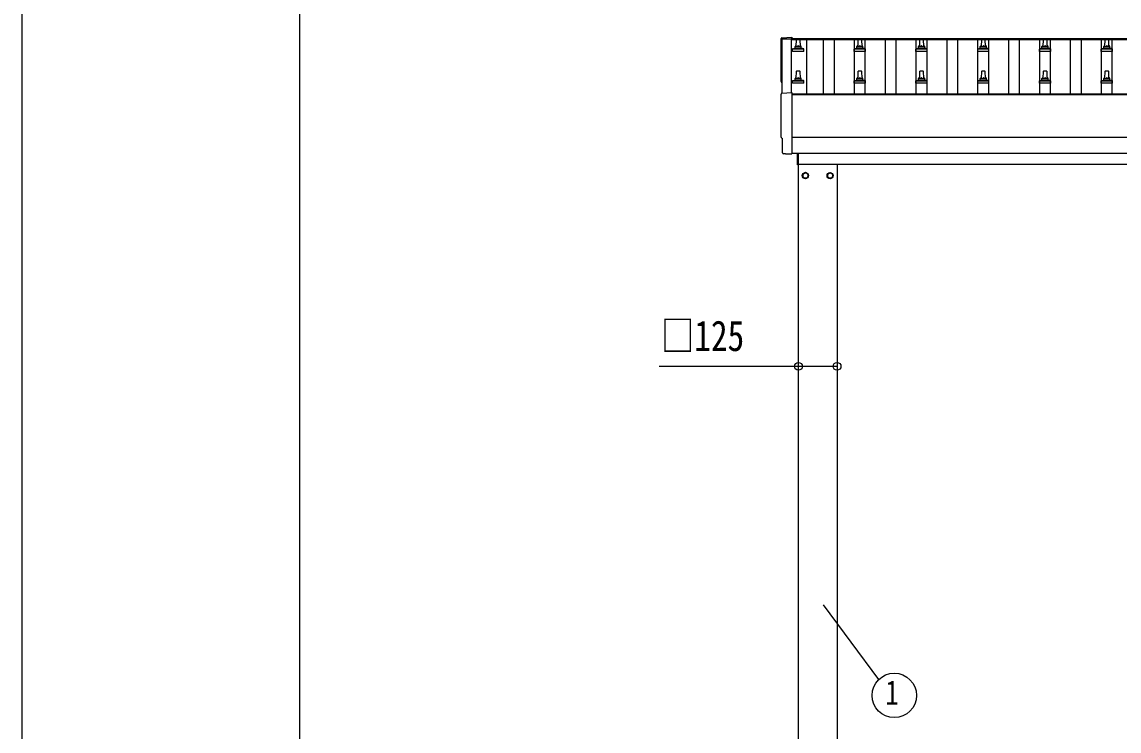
# Model space of a CAD drawing. Units: millimetres, scale not verified. Extents: x -12615 to 12615, y -8910 to 8910.
# Drawn here: x -12615 to -9061, y -2520 to -222 of the extents above; entities that cross this region are included whole.
import ezdxf
from ezdxf.enums import TextEntityAlignment as Align

# ---------------------------------------------------------------- set-up
doc = ezdxf.new("R2010")
doc.units = ezdxf.units.MM
doc.header["$LTSCALE"] = 30
for name, color, linetype in [('0-5_YKK_13', 4, 'Continuous'), ('0-6_YKK_A1', 4, 'Continuous'), ('0-7_YKK_D', 6, 'Continuous'), ('0-8_YKK_ZWAK', 7, 'Continuous')]:
    doc.layers.add(name, color=color, linetype=linetype)
doc.styles.add('ＭＳ ゴシック', font='')
doc.styles.get('ＭＳ ゴシック').set_extended_font_data('MS Gothic')

msp = doc.modelspace()

# ---------------------------------------------------------------- linework, layer by layer
at = {"layer": '0-5_YKK_13'}
for p, q in [((-10106.19, -302.12), (-10105.46, -278.6)), ((-10104.46, -277.62), (-10095.92, -277.62)), ((-10094.92, -278.6), (-10094.19, -302.12)), ((-9906.19, -302.12), (-9905.46, -278.6)), ((-9904.46, -277.62), (-9895.92, -277.62)), ((-9894.92, -278.6), (-9894.19, -302.12)), ((-9706.19, -302.12), (-9705.46, -278.6)), ((-9704.46, -277.62), (-9695.92, -277.62)), ((-9694.92, -278.6), (-9694.19, -302.12)), ((-9506.19, -302.12), (-9505.46, -278.6)), ((-9504.46, -277.62), (-9495.92, -277.62)), ((-9494.92, -278.6), (-9494.19, -302.12)), ((-9306.19, -302.12), (-9305.46, -278.6)), ((-9304.46, -277.62), (-9295.92, -277.62)), ((-9294.92, -278.6), (-9294.19, -302.12)), ((-9106.19, -302.12), (-9105.46, -278.6)), ((-9104.46, -277.62), (-9095.92, -277.62)), ((-9094.92, -278.6), (-9094.19, -302.12)), ((-10118.44, -317.62), (-10118.44, -309.91)), ((-10081.94, -317.62), (-10118.44, -317.62)), ((-10118.06, -309.12), (-10082.32, -309.12)), ((-10117.67, -308.94), (-10110.95, -307.31)), ((-10110.57, -307.12), (-10089.81, -307.12)), ((-10110.19, -306.34), (-10110.19, -302.12)), ((-10109.19, -302.12), (-10091.19, -302.12)), ((-10090.19, -306.34), (-10090.19, -302.12)), ((-10082.7, -308.94), (-10089.42, -307.31)), ((-10081.94, -317.62), (-10081.94, -309.91)), ((-9918.44, -317.62), (-9918.44, -309.91)), ((-9881.94, -317.62), (-9918.44, -317.62)), ((-9918.06, -309.12), (-9882.32, -309.12)), ((-9917.67, -308.94), (-9910.95, -307.31)), ((-9910.57, -307.12), (-9889.81, -307.12)), ((-9910.19, -306.34), (-9910.19, -302.12)), ((-9909.19, -302.12), (-9891.19, -302.12)), ((-9890.19, -306.34), (-9890.19, -302.12)), ((-9882.7, -308.94), (-9889.42, -307.31)), ((-9881.94, -317.62), (-9881.94, -309.91)), ((-9718.44, -317.62), (-9718.44, -309.91)), ((-9681.94, -317.62), (-9718.44, -317.62)), ((-9718.06, -309.12), (-9682.32, -309.12)), ((-9717.67, -308.94), (-9710.95, -307.31)), ((-9710.57, -307.12), (-9689.81, -307.12)), ((-9710.19, -306.34), (-9710.19, -302.12)), ((-9709.19, -302.12), (-9691.19, -302.12)), ((-9690.19, -306.34), (-9690.19, -302.12)), ((-9682.7, -308.94), (-9689.42, -307.31)), ((-9681.94, -317.62), (-9681.94, -309.91)), ((-9518.44, -317.62), (-9518.44, -309.91)), ((-9481.94, -317.62), (-9518.44, -317.62)), ((-9518.06, -309.12), (-9482.32, -309.12)), ((-9517.67, -308.94), (-9510.95, -307.31)), ((-9510.57, -307.12), (-9489.81, -307.12)), ((-9510.19, -306.34), (-9510.19, -302.12)), ((-9509.19, -302.12), (-9491.19, -302.12)), ((-9490.19, -306.34), (-9490.19, -302.12)), ((-9482.7, -308.94), (-9489.42, -307.31)), ((-9481.94, -317.62), (-9481.94, -309.91)), ((-9318.44, -317.62), (-9318.44, -309.91)), ((-9281.94, -317.62), (-9318.44, -317.62)), ((-9318.06, -309.12), (-9282.32, -309.12)), ((-9317.67, -308.94), (-9310.95, -307.31)), ((-9310.57, -307.12), (-9289.81, -307.12)), ((-9310.19, -306.34), (-9310.19, -302.12)), ((-9309.19, -302.12), (-9291.19, -302.12)), ((-9290.19, -306.34), (-9290.19, -302.12)), ((-9282.7, -308.94), (-9289.42, -307.31)), ((-9281.94, -317.62), (-9281.94, -309.91)), ((-9118.44, -317.62), (-9118.44, -309.91)), ((-9081.94, -317.62), (-9118.44, -317.62)), ((-9118.06, -309.12), (-9082.32, -309.12)), ((-9117.67, -308.94), (-9110.95, -307.31)), ((-9110.57, -307.12), (-9089.81, -307.12)), ((-9110.19, -306.34), (-9110.19, -302.12)), ((-9109.19, -302.12), (-9091.19, -302.12)), ((-9090.19, -306.34), (-9090.19, -302.12)), ((-9082.7, -308.94), (-9089.42, -307.31)), ((-9081.94, -317.62), (-9081.94, -309.91)), ((-10106.19, -405.46), (-10105.46, -381.93)), ((-10104.46, -380.96), (-10095.92, -380.96)), ((-10094.92, -381.93), (-10094.19, -405.46)), ((-9906.19, -405.46), (-9905.46, -381.93)), ((-9904.46, -380.96), (-9895.92, -380.96)), ((-9894.92, -381.93), (-9894.19, -405.46)), ((-9706.19, -405.46), (-9705.46, -381.93)), ((-9704.46, -380.96), (-9695.92, -380.96)), ((-9694.92, -381.93), (-9694.19, -405.46)), ((-9506.19, -405.46), (-9505.46, -381.93)), ((-9504.46, -380.96), (-9495.92, -380.96)), ((-9494.92, -381.93), (-9494.19, -405.46)), ((-9306.19, -405.46), (-9305.46, -381.93)), ((-9304.46, -380.96), (-9295.92, -380.96)), ((-9294.92, -381.93), (-9294.19, -405.46)), ((-9106.19, -405.46), (-9105.46, -381.93)), ((-9104.46, -380.96), (-9095.92, -380.96)), ((-9094.92, -381.93), (-9094.19, -405.46)), ((-10118.44, -420.96), (-10118.44, -413.24)), ((-10081.94, -420.96), (-10118.44, -420.96)), ((-10118.06, -412.46), (-10082.32, -412.46)), ((-10117.67, -412.27), (-10110.95, -410.64)), ((-10110.57, -410.46), (-10089.81, -410.46)), ((-10110.19, -409.67), (-10110.19, -405.46)), ((-10109.19, -405.46), (-10091.19, -405.46)), ((-10090.19, -409.67), (-10090.19, -405.46)), ((-10082.7, -412.27), (-10089.42, -410.64)), ((-10081.94, -420.96), (-10081.94, -413.24)), ((-9918.44, -420.96), (-9918.44, -413.24)), ((-9881.94, -420.96), (-9918.44, -420.96)), ((-9918.06, -412.46), (-9882.32, -412.46)), ((-9917.67, -412.27), (-9910.95, -410.64)), ((-9910.57, -410.46), (-9889.81, -410.46)), ((-9910.19, -409.67), (-9910.19, -405.46)), ((-9909.19, -405.46), (-9891.19, -405.46)), ((-9890.19, -409.67), (-9890.19, -405.46)), ((-9882.7, -412.27), (-9889.42, -410.64)), ((-9881.94, -420.96), (-9881.94, -413.24)), ((-9718.44, -420.96), (-9718.44, -413.24)), ((-9681.94, -420.96), (-9718.44, -420.96)), ((-9718.06, -412.46), (-9682.32, -412.46)), ((-9717.67, -412.27), (-9710.95, -410.64)), ((-9710.57, -410.46), (-9689.81, -410.46)), ((-9710.19, -409.67), (-9710.19, -405.46)), ((-9709.19, -405.46), (-9691.19, -405.46)), ((-9690.19, -409.67), (-9690.19, -405.46)), ((-9682.7, -412.27), (-9689.42, -410.64)), ((-9681.94, -420.96), (-9681.94, -413.24)), ((-9518.44, -420.96), (-9518.44, -413.24)), ((-9481.94, -420.96), (-9518.44, -420.96)), ((-9518.06, -412.46), (-9482.32, -412.46)), ((-9517.67, -412.27), (-9510.95, -410.64)), ((-9510.57, -410.46), (-9489.81, -410.46)), ((-9510.19, -409.67), (-9510.19, -405.46)), ((-9509.19, -405.46), (-9491.19, -405.46)), ((-9490.19, -409.67), (-9490.19, -405.46)), ((-9482.7, -412.27), (-9489.42, -410.64)), ((-9481.94, -420.96), (-9481.94, -413.24)), ((-9318.44, -420.96), (-9318.44, -413.24)), ((-9281.94, -420.96), (-9318.44, -420.96)), ((-9318.06, -412.46), (-9282.32, -412.46)), ((-9317.67, -412.27), (-9310.95, -410.64)), ((-9310.57, -410.46), (-9289.81, -410.46)), ((-9310.19, -409.67), (-9310.19, -405.46)), ((-9309.19, -405.46), (-9291.19, -405.46)), ((-9290.19, -409.67), (-9290.19, -405.46)), ((-9282.7, -412.27), (-9289.42, -410.64)), ((-9281.94, -420.96), (-9281.94, -413.24)), ((-9118.44, -420.96), (-9118.44, -413.24)), ((-9081.94, -420.96), (-9118.44, -420.96)), ((-9118.06, -412.46), (-9082.32, -412.46)), ((-9117.67, -412.27), (-9110.95, -410.64)), ((-9110.57, -410.46), (-9089.81, -410.46)), ((-9110.19, -409.67), (-9110.19, -405.46)), ((-9109.19, -405.46), (-9091.19, -405.46)), ((-9090.19, -409.67), (-9090.19, -405.46)), ((-9082.7, -412.27), (-9089.42, -410.64)), ((-9081.94, -420.96), (-9081.94, -413.24)), ((-10140.82, -649.84), (-10147.74, -649.48)), ((-10121.19, -648.84), (-10121.19, -649.84)), ((-10102.19, -685.55), (-10102.19, -646.92)), ((-10100.19, -646.92), (-10100.19, -685.55)), ((-10100.19, -685.55), (-10102.19, -685.55)), ((-10068.09, -719.8), (-10068.19, -719.8)), ((-10068.09, -720.3), (-10068.19, -720.3)), ((-10005.29, -719.8), (-10005.19, -719.8)), ((-10005.29, -720.3), (-10005.19, -720.3))]:
    msp.add_line(p, q, dxfattribs=at)
for points in [[(-10152.76, -273.21), (-10121.19, -271.55), (-10121.19, -275.6)], [(-10152.76, -452.64), (-10121.19, -450.99), (-10121.19, -648.84)], [(-10150.58, -646.49), (-10150.58, -599.46), (-10151.18, -599.46)], [(-10140.08, -649.57), (-10139.41, -648.94), (-10121.19, -649.85)]]:
    msp.add_lwpolyline(points, dxfattribs=at)
for points in [[(-10076.69, -710.24), (-10085.19, -715.15), (-10085.19, -724.96), (-10076.69, -729.87), (-10068.19, -724.96), (-10068.19, -715.15)], [(-9996.69, -710.24), (-9988.19, -715.15), (-9988.19, -724.96), (-9996.69, -729.87), (-10005.19, -724.96), (-10005.19, -715.15)]]:
    msp.add_lwpolyline(points, close=True, dxfattribs=at)
for centre, radius in [((-10076.69, -720.05), 10), ((-9996.69, -720.05), 10), ((-10076.69, -720.05), 8.5), ((-9996.69, -720.05), 8.5)]:
    msp.add_circle(centre, radius, dxfattribs=at)
for centre, radius, start, end in [((-10104.46, -278.62), 1, 90, 178.60509), ((-10095.92, -278.62), 1, 1.39491, 90), ((-9904.46, -278.62), 1, 90, 178.60509), ((-9895.92, -278.62), 1, 1.39491, 90), ((-9704.46, -278.62), 1, 90, 178.60509), ((-9695.92, -278.62), 1, 1.39491, 90), ((-9504.46, -278.62), 1, 90, 178.60509), ((-9495.92, -278.62), 1, 1.39491, 90), ((-9304.46, -278.62), 1, 90, 178.60509), ((-9295.92, -278.62), 1, 1.39491, 90), ((-9104.46, -278.62), 1, 90, 178.60509), ((-9095.92, -278.62), 1, 1.39491, 90), ((-10117.44, -309.91), 1, 103.62699, 180), ((-10111.19, -306.34), 1, 283.62699, 0), ((-10106.1, -302.76), 4.13, 90, 171.17633), ((-10109.19, -303.12), 1, 90, 180), ((-10096.86, -302.12), 4.83, 133.60282, 180), ((-10103.52, -302.12), 4.83, 0, 46.39718), ((-10094.27, -302.76), 4.13, 8.82367, 90), ((-10091.19, -303.12), 1, 0, 90), ((-10089.19, -306.34), 1, 180, 256.37301), ((-10082.94, -309.91), 1, 0, 76.37301), ((-9917.44, -309.91), 1, 103.62699, 180), ((-9911.19, -306.34), 1, 283.62699, 0), ((-9906.1, -302.76), 4.13, 90, 171.17633), ((-9909.19, -303.12), 1, 90, 180), ((-9896.86, -302.12), 4.83, 133.60282, 180), ((-9903.52, -302.12), 4.83, 0, 46.39718), ((-9894.27, -302.76), 4.13, 8.82367, 90), ((-9891.19, -303.12), 1, 0, 90), ((-9889.19, -306.34), 1, 180, 256.37301), ((-9882.94, -309.91), 1, 0, 76.37301), ((-9717.44, -309.91), 1, 103.62699, 180), ((-9711.19, -306.34), 1, 283.62699, 0), ((-9706.1, -302.76), 4.13, 90, 171.17633), ((-9709.19, -303.12), 1, 90, 180), ((-9696.86, -302.12), 4.83, 133.60282, 180), ((-9703.52, -302.12), 4.83, 0, 46.39718), ((-9694.27, -302.76), 4.13, 8.82367, 90), ((-9691.19, -303.12), 1, 0, 90), ((-9689.19, -306.34), 1, 180, 256.37301), ((-9682.94, -309.91), 1, 0, 76.37301), ((-9517.44, -309.91), 1, 103.62699, 180), ((-9511.19, -306.34), 1, 283.62699, 0), ((-9506.1, -302.76), 4.13, 90, 171.17633), ((-9509.19, -303.12), 1, 90, 180), ((-9496.86, -302.12), 4.83, 133.60282, 180), ((-9503.52, -302.12), 4.83, 0, 46.39718), ((-9494.27, -302.76), 4.13, 8.82367, 90), ((-9491.19, -303.12), 1, 0, 90), ((-9489.19, -306.34), 1, 180, 256.37301), ((-9482.94, -309.91), 1, 0, 76.37301), ((-9317.44, -309.91), 1, 103.62699, 180), ((-9311.19, -306.34), 1, 283.62699, 0), ((-9306.1, -302.76), 4.13, 90, 171.17633), ((-9309.19, -303.12), 1, 90, 180), ((-9296.86, -302.12), 4.83, 133.60282, 180), ((-9303.52, -302.12), 4.83, 0, 46.39718), ((-9294.27, -302.76), 4.13, 8.82367, 90), ((-9291.19, -303.12), 1, 0, 90), ((-9289.19, -306.34), 1, 180, 256.37301), ((-9282.94, -309.91), 1, 0, 76.37301), ((-9117.44, -309.91), 1, 103.62699, 180), ((-9111.19, -306.34), 1, 283.62699, 0), ((-9106.1, -302.76), 4.13, 90, 171.17633), ((-9109.19, -303.12), 1, 90, 180), ((-9096.86, -302.12), 4.83, 133.60282, 180), ((-9103.52, -302.12), 4.83, 0, 46.39718), ((-9094.27, -302.76), 4.13, 8.82367, 90), ((-9091.19, -303.12), 1, 0, 90), ((-9089.19, -306.34), 1, 180, 256.37301), ((-9082.94, -309.91), 1, 0, 76.37301), ((-10104.46, -381.96), 1, 90, 178.60509), ((-10095.92, -381.96), 1, 1.39491, 90), ((-9904.46, -381.96), 1, 90, 178.60509), ((-9895.92, -381.96), 1, 1.39491, 90), ((-9704.46, -381.96), 1, 90, 178.60509), ((-9695.92, -381.96), 1, 1.39491, 90), ((-9504.46, -381.96), 1, 90, 178.60509), ((-9495.92, -381.96), 1, 1.39491, 90), ((-9304.46, -381.96), 1, 90, 178.60509), ((-9295.92, -381.96), 1, 1.39491, 90), ((-9104.46, -381.96), 1, 90, 178.60509), ((-9095.92, -381.96), 1, 1.39491, 90), ((-10117.44, -413.24), 1, 103.62699, 180), ((-10111.19, -409.67), 1, 283.62699, 0), ((-10106.1, -406.09), 4.13, 90, 171.17633), ((-10109.19, -406.46), 1, 90, 180), ((-10096.86, -405.46), 4.83, 133.60282, 180), ((-10103.52, -405.46), 4.83, 0, 46.39718), ((-10094.27, -406.09), 4.13, 8.82367, 90), ((-10091.19, -406.46), 1, 0, 90), ((-10089.19, -409.67), 1, 180, 256.37301), ((-10082.94, -413.24), 1, 0, 76.37301), ((-9917.44, -413.24), 1, 103.62699, 180), ((-9911.19, -409.67), 1, 283.62699, 0), ((-9906.1, -406.09), 4.13, 90, 171.17633), ((-9909.19, -406.46), 1, 90, 180), ((-9896.86, -405.46), 4.83, 133.60282, 180), ((-9903.52, -405.46), 4.83, 0, 46.39718), ((-9894.27, -406.09), 4.13, 8.82367, 90), ((-9891.19, -406.46), 1, 0, 90), ((-9889.19, -409.67), 1, 180, 256.37301), ((-9882.94, -413.24), 1, 0, 76.37301), ((-9717.44, -413.24), 1, 103.62699, 180), ((-9711.19, -409.67), 1, 283.62699, 0), ((-9706.1, -406.09), 4.13, 90, 171.17633), ((-9709.19, -406.46), 1, 90, 180), ((-9696.86, -405.46), 4.83, 133.60282, 180), ((-9703.52, -405.46), 4.83, 0, 46.39718), ((-9694.27, -406.09), 4.13, 8.82367, 90), ((-9691.19, -406.46), 1, 0, 90), ((-9689.19, -409.67), 1, 180, 256.37301), ((-9682.94, -413.24), 1, 0, 76.37301), ((-9517.44, -413.24), 1, 103.62699, 180), ((-9511.19, -409.67), 1, 283.62699, 0), ((-9506.1, -406.09), 4.13, 90, 171.17633), ((-9509.19, -406.46), 1, 90, 180), ((-9496.86, -405.46), 4.83, 133.60282, 180), ((-9503.52, -405.46), 4.83, 0, 46.39718), ((-9494.27, -406.09), 4.13, 8.82367, 90), ((-9491.19, -406.46), 1, 0, 90), ((-9489.19, -409.67), 1, 180, 256.37301), ((-9482.94, -413.24), 1, 0, 76.37301), ((-9317.44, -413.24), 1, 103.62699, 180), ((-9311.19, -409.67), 1, 283.62699, 0), ((-9306.1, -406.09), 4.13, 90, 171.17633), ((-9309.19, -406.46), 1, 90, 180), ((-9296.86, -405.46), 4.83, 133.60282, 180), ((-9303.52, -405.46), 4.83, 0, 46.39718), ((-9294.27, -406.09), 4.13, 8.82367, 90), ((-9291.19, -406.46), 1, 0, 90), ((-9289.19, -409.67), 1, 180, 256.37301), ((-9282.94, -413.24), 1, 0, 76.37301), ((-9117.44, -413.24), 1, 103.62699, 180), ((-9111.19, -409.67), 1, 283.62699, 0), ((-9106.1, -406.09), 4.13, 90, 171.17633), ((-9109.19, -406.46), 1, 90, 180), ((-9096.86, -405.46), 4.83, 133.60282, 180), ((-9103.52, -405.46), 4.83, 0, 46.39718), ((-9094.27, -406.09), 4.13, 8.82367, 90), ((-9091.19, -406.46), 1, 0, 90), ((-9089.19, -409.67), 1, 180, 256.37301), ((-9082.94, -413.24), 1, 0, 76.37301), ((-10076.69, -720.05), 8.6, 171.25399, 188.74601), ((-10076.69, -720.05), 8.6, 111.25399, 128.74601), ((-10076.69, -720.05), 8.6, 231.25399, 248.74601), ((-10076.69, -720.05), 8.6, 51.25399, 68.74601), ((-10076.69, -720.05), 8.6, 291.25399, 308.74601), ((-10076.69, -720.05), 8.6, 1.66581, 8.74601), ((-10076.69, -720.05), 8.6, 351.25399, 358.33419), ((-9996.69, -720.05), 8.6, 171.25399, 178.33419), ((-9996.69, -720.05), 8.6, 181.66581, 188.74601), ((-9996.69, -720.05), 8.6, 111.25399, 128.74601), ((-9996.69, -720.05), 8.6, 231.25399, 248.74601), ((-9996.69, -720.05), 8.6, 51.25399, 68.74601), ((-9996.69, -720.05), 8.6, 291.25399, 308.74601), ((-9996.69, -720.05), 8.6, 351.25399, 8.74601)]:
    msp.add_arc(centre, radius, start, end, dxfattribs=at)
for centre, major_axis, ratio, start_param, end_param in [((-10152.6, -276.2), (-3, 0), 0.99863, 4.7647489, 6.2979817), ((-14918.46, -346.63), (4763.38, 0), 0.99863, 6.2686928, 6.2979817), ((-10151.18, -415.63), (-4.41, 0), 0.99863, 6.2686928, 7.6252171), ((-10152.6, -455.64), (-3, 0), 0.99863, 4.7647489, 6.2979817), ((-14918.46, -526.06), (4763.38, 0), 0.99863, 6.2686928, 6.2979817), ((-10151.18, -595.06), (-4.41, 0), 0.99863, 6.2686928, 7.8539816), ((-10147.58, -646.48), (-2.18, -2.07), 0.9974, 5.5252311, 7.0411395), ((-10140.77, -648.84), (-0.727, -0.69), 0.9974, 0.7579542, 1.5707963)]:
    msp.add_ellipse(centre, major_axis=major_axis, ratio=ratio, start_param=start_param, end_param=end_param, dxfattribs=at)
at = {"layer": '0-6_YKK_A1'}
for p, q in [((-10152.19, -452.61), (-10152.19, -276.57)), ((-10152.19, -276.57), (-10123.19, -276.57)), ((-10123.19, -275.6), (-7077.19, -275.6)), ((-10123.19, -275.6), (-10123.19, -279.19)), ((-10123.19, -276.57), (-10123.19, -451.09)), ((-10123.19, -279.19), (-7077.19, -279.19)), ((-10073.69, -279.19), (-10073.69, -455.22)), ((-10017.69, -455.22), (-10017.69, -279.19)), ((-9982.69, -455.22), (-9982.69, -279.19)), ((-9917.69, -455.22), (-9917.69, -279.19)), ((-9882.69, -455.22), (-9882.69, -279.19)), ((-9817.69, -455.22), (-9817.69, -279.19)), ((-9782.69, -455.22), (-9782.69, -279.19)), ((-9717.69, -455.22), (-9717.69, -279.19)), ((-9682.69, -455.22), (-9682.69, -279.19)), ((-9617.69, -455.22), (-9617.69, -279.19)), ((-9582.69, -455.22), (-9582.69, -279.19)), ((-9517.69, -455.22), (-9517.69, -279.19)), ((-9482.69, -455.22), (-9482.69, -279.19)), ((-9417.69, -455.22), (-9417.69, -279.19)), ((-9382.69, -455.22), (-9382.69, -279.19)), ((-9317.69, -455.22), (-9317.69, -279.19)), ((-9282.69, -455.22), (-9282.69, -279.19)), ((-9217.69, -455.22), (-9217.69, -279.19)), ((-9182.69, -455.22), (-9182.69, -279.19)), ((-9117.69, -455.22), (-9117.69, -279.19)), ((-9082.69, -455.22), (-9082.69, -279.19)), ((-10121.19, -455.22), (-7079.19, -455.22)), ((-10121.19, -457.11), (-7079.19, -457.11)), ((-7079.19, -596.99), (-10121.19, -596.99)), ((-10121.19, -646.82), (-7079.19, -646.82)), ((-10100.19, -683.05), (-7204.19, -683.05)), ((-10099.19, -3538.05), (-10099.19, -683.05)), ((-9974.19, -683.05), (-9974.19, -3538.05))]:
    msp.add_line(p, q, dxfattribs=at)
at = {"layer": '0-7_YKK_D'}
for p, q in [((-10099.19, -1338.05), (-10099.19, -1339.05)), ((-10019.4, -2110.55), (-9839.6, -2353.2))]:
    msp.add_line(p, q, dxfattribs=at)
msp.add_lwpolyline([(-9974.19, -1338.05), (-10099.19, -1338.05), (-10550.19, -1338.05)], dxfattribs=at)
for centre, radius in [((-10099.19, -1338.05), 12.75), ((-9974.19, -1338.05), 12.75), ((-9788.88, -2404.29), 72)]:
    msp.add_circle(centre, radius, dxfattribs=at)
at = {"layer": '0-8_YKK_ZWAK'}
msp.add_line((-11714.94, -7575), (-11714.94, 8325), dxfattribs=at)
msp.add_lwpolyline([(-12615, -8910), (12615, -8910), (12615, 8910), (-12615, 8910)], close=True, dxfattribs=at)

# ---------------------------------------------------------------- texts
at = {"layer": '0-7_YKK_D', "style": 'ＭＳ ゴシック', "width": 0.8}
for s, height, p in [('□125', 98.97, (-10544.59, -1318.05)), ('1', 79.18, (-9817.68, -2458.29))]:
    msp.add_text(s, height=height, dxfattribs=at).set_placement(p, align=Align.BOTTOM_LEFT)

doc.saveas('drawing.dxf')
